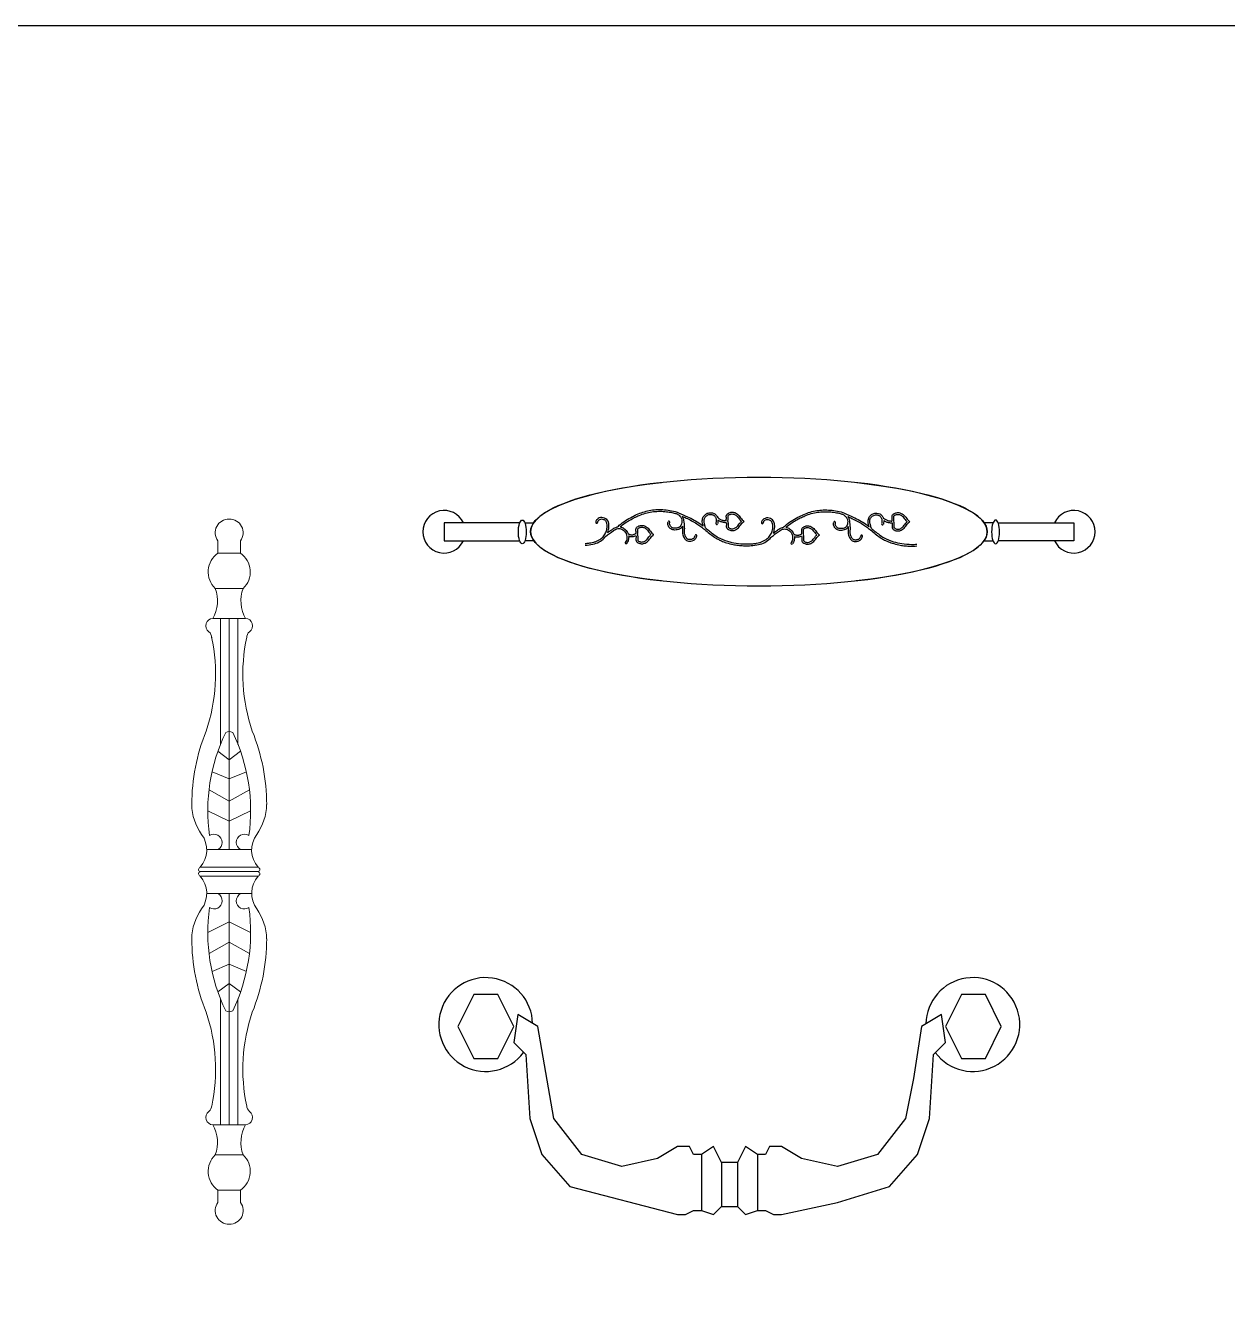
# Model space of a CAD drawing. Header units: millimetres. Extents: x -159345 to -158169, y -77510 to -76933.
# Drawn here: x -159029.7 to -158756.7, y -77221.9 to -76933.3 of the extents above; entities that cross this region are included whole.
import ezdxf

# ---------------------------------------------------------------- set-up
doc = ezdxf.new("R2010")
doc.units = ezdxf.units.MM
doc.header["$LTSCALE"] = 2
doc.header["$MEASUREMENT"] = 0
doc.layers.get('0').update_dxf_attribs({"linetype": 'CONTINUOUS'})
doc.layers.add('ZB_厨柜', color=7, linetype='CONTINUOUS')
doc.layers.add('标注', color=7, linetype='CONTINUOUS', lineweight=25)

# ---------------------------------------------------------------- blocks, each defined once
blk = doc.blocks.new('调花')
at = {"color": 4}
for centre, radius, start, end in [((6.44, 12.91), 0.501, 174.09443, 0.1746), ((47.46, 13.13), 0.503, 355.41578, 162.87645), ((74.62, 12.14), 0.503, 175.04509, 342.9694), ((23.08, 1.29), 0.5, 143.39539, 322.72274), ((62.82, 5.36), 0.5, 346.51908, 163.16391)]:
    blk.add_arc(centre, radius, start, end, dxfattribs=at)
for points, knots in [([(0, 1), (0.34, 1.03), (0.69, 1.05), (1.75, 1.14), (2.46, 1.22), (3.71, 1.42), (4.26, 1.54), (5.34, 1.84), (5.87, 2.03), (7.42, 2.68), (8.39, 3.24), (9.89, 4.48), (10.46, 5.11), (11.41, 6.54), (11.78, 7.34), (12.16, 8.62), (12.26, 9.06), (12.43, 10.21), (12.47, 10.94), (12.35, 12.12), (12.24, 12.58), (11.97, 13.22), (11.85, 13.44), (11.56, 13.81), (11.41, 13.96), (11.02, 14.24), (10.8, 14.36), (10.18, 14.61), (9.74, 14.69), (8.89, 14.69), (8.47, 14.6), (7.75, 14.28), (7.46, 14.05), (7.19, 13.68), (7.14, 13.6), (7.02, 13.36), (6.97, 13.2), (6.95, 13.04), (6.95, 13.02), (6.95, 12.96), (6.95, 12.94), (6.94, 12.91)], [0.074553, 0.074553, 0.074553, 0.074553, 1.114666, 1.114666, 3.343999, 3.343999, 5.111464, 5.111464, 6.87893, 6.87893, 10.413862, 10.413862, 13.306099, 13.306099, 16.198337, 16.198337, 17.603826, 17.603826, 19.782765, 19.782765, 21.448853, 21.448853, 22.479582, 22.479582, 23.459313, 23.459313, 24.439045, 24.439045, 26.03563, 26.03563, 27.632215, 27.632215, 29.228801, 29.228801, 29.652425, 29.652425, 30.499673, 30.499673, 30.620902, 30.620902, 30.703439, 30.703439, 30.703439, 30.703439]), ([(12.7, 7.06), (12.99, 7.81), (13.67, 10.37), (13.32, 14.52), (9.48, 16.07), (6.78, 15.18), (5.98, 13.63), (5.95, 13.02), (5.94, 12.96)], [15.312614, 15.312614, 15.312614, 15.312614, 17.683241, 22.927089, 25.872587, 28.874452, 30.539402, 30.703439, 30.703439, 30.703439, 30.703439]), ([(18.35, 10.37), (18.67, 10.67), (21.12, 12.96), (26.19, 16.07), (33.48, 19.27), (41.23, 20.49), (47.65, 19.89), (51.83, 18.95), (53.01, 18.37)], [2.392348, 2.392348, 2.392348, 2.392348, 3.718045, 12.459379, 20.009956, 27.539148, 35.557318, 39.66696, 39.66696, 39.66696, 39.66696]), ([(19.8, 10.34), (19.85, 10.4), (19.91, 10.45), (21.59, 11.93), (23.41, 13.16), (26.19, 14.73), (27.06, 15.19), (28.82, 16.06), (29.7, 16.46), (31.76, 17.32), (32.95, 17.74), (35.37, 18.42), (36.61, 18.68), (39.09, 19.04), (40.32, 19.15), (42.78, 19.2), (44, 19.15), (46.31, 18.94), (47.4, 18.79), (48.97, 18.52), (49.43, 18.43), (50.33, 18.23), (50.76, 18.12), (51.71, 17.81), (52.21, 17.6), (53.08, 17.08), (53.45, 16.77), (54.1, 15.99), (54.37, 15.54), (54.75, 14.58), (54.86, 14.09), (54.9, 13.08), (54.84, 12.58), (54.58, 11.71), (54.42, 11.34), (54.04, 10.71), (53.81, 10.44), (53.45, 10.15), (53.33, 10.07), (53.07, 9.93), (52.93, 9.87), (52.52, 9.72), (52.23, 9.66), (51.61, 9.56), (51.29, 9.54), (50.67, 9.54), (50.38, 9.56), (49.91, 9.65), (49.73, 9.7), (49.41, 9.83), (49.27, 9.91), (48.99, 10.09), (48.86, 10.19), (48.49, 10.55), (48.27, 10.84), (47.96, 11.46), (47.86, 11.78), (47.84, 12.16), (47.84, 12.25), (47.85, 12.45), (47.87, 12.56), (47.9, 12.81), (47.93, 12.95), (47.96, 13.09)], [3.452137, 3.452137, 3.452137, 3.452137, 3.687814, 3.687814, 10.458622, 10.458622, 13.435675, 13.435675, 16.412727, 16.412727, 20.308649, 20.308649, 24.204571, 24.204571, 28.035904, 28.035904, 31.867237, 31.867237, 35.220698, 35.220698, 36.611704, 36.611704, 38.00271, 38.00271, 39.833844, 39.833844, 41.664978, 41.664978, 43.496111, 43.496111, 45.327245, 45.327245, 47.158379, 47.158379, 48.52514, 48.52514, 49.891901, 49.891901, 50.514181, 50.514181, 51.136461, 51.136461, 52.193959, 52.193959, 53.246431, 53.246431, 54.298904, 54.298904, 55.081207, 55.081207, 55.758451, 55.758451, 56.435694, 56.435694, 57.790182, 57.790182, 59.144669, 59.144669, 59.56664, 59.56664, 59.988611, 59.988611, 60.432318, 60.432318, 60.432318, 60.432318]), ([(53.01, 18.37), (54.67, 17.6), (58.93, 15.82), (63.64, 13.21), (66.44, 11.14), (67.01, 10.69)], [0.351974, 0.351974, 0.351974, 0.351974, 5.923318, 14.199871, 16.388407, 16.388407, 16.388407, 16.388407]), ([(55.02, 16.36), (55.35, 15.83), (55.79, 14.79), (55.9, 13.68), (55.88, 13.2)], [42.475682, 42.475682, 42.475682, 42.475682, 44.303187, 45.75562, 45.75562, 45.75562, 45.75562]), ([(55.02, 16.36), (55.79, 16.03), (56.54, 15.7), (59.35, 14.4), (61.36, 13.33), (64.05, 11.61), (64.82, 11.08), (66.34, 9.96), (67.09, 9.37), (68.73, 8.06), (69.62, 7.32), (71.44, 5.87), (72.37, 5.14), (73.97, 4.06), (74.6, 3.67), (75.91, 2.96), (76.58, 2.63), (78.2, 1.93), (79.17, 1.59), (81.37, 0.88), (82.62, 0.55), (84.85, 0.09), (85.82, -0.06), (87.78, -0.28), (88.76, -0.35), (90.61, -0.42), (91.49, -0.43), (92.94, -0.41), (93.51, -0.39), (94.09, -0.35)], [3.022949, 3.022949, 3.022949, 3.022949, 5.5328, 5.5328, 12.440569, 12.440569, 15.338199, 15.338199, 18.235829, 18.235829, 21.685269, 21.685269, 25.134709, 25.134709, 27.269264, 27.269264, 29.403819, 29.403819, 32.367865, 32.367865, 36.130796, 36.130796, 38.994069, 38.994069, 41.857342, 41.857342, 44.434036, 44.434036, 46.099098, 46.099098, 46.099098, 46.099098]), ([(67.01, 10.69), (66.82, 11.28), (66.36, 12.66), (66.39, 14.91), (67.49, 16.92), (69.27, 18.2), (71.31, 18.44), (73.22, 18.02), (74.33, 17.05), (74.74, 16.34), (74.84, 16.14)], [0.035651, 0.035651, 0.035651, 0.035651, 1.874855, 4.409681, 6.50746, 8.529368, 10.738623, 12.46723, 14.278734, 14.937207, 14.937207, 14.937207, 14.937207]), ([(68.31, 9.68), (67.97, 10.88), (67.8, 11.49), (67.64, 12.02), (67.56, 12.32), (67.39, 13.28), (67.39, 13.95), (67.6, 14.87), (67.72, 15.17), (68.03, 15.74), (68.22, 16), (68.66, 16.47), (68.91, 16.68), (69.48, 17.03), (69.8, 17.15), (70.49, 17.32), (70.87, 17.35), (71.49, 17.32), (71.73, 17.3), (72.17, 17.21), (72.38, 17.14), (72.71, 17), (72.84, 16.92), (73.09, 16.75), (73.22, 16.65), (73.5, 16.39), (73.64, 16.21), (73.88, 15.83), (73.98, 15.62), (74.26, 14.87), (74.34, 14.27), (74.32, 13.46), (74.3, 13.24), (74.24, 12.77), (74.18, 12.48), (74.12, 12.18)], [0.106703, 0.106703, 0.106703, 0.106703, 0.78033, 0.78033, 1.852393, 1.852393, 4.188875, 4.188875, 5.408254, 5.408254, 6.627633, 6.627633, 7.847012, 7.847012, 9.204532, 9.204532, 10.562052, 10.562052, 11.424788, 11.424788, 12.287524, 12.287524, 12.917161, 12.917161, 13.546797, 13.546797, 14.461098, 14.461098, 15.375399, 15.375399, 17.486806, 17.486806, 18.22499, 18.22499, 19.151006, 19.151006, 19.151006, 19.151006]), ([(74.84, 16.14), (75.13, 15.73), (75.77, 14.93), (77.29, 14.23), (78.72, 13.86), (79.67, 13.82), (80, 13.81)], [0.335272, 0.335272, 0.335272, 0.335272, 1.822894, 3.380177, 5.221317, 6.227073, 6.227073, 6.227073, 6.227073]), ([(80.95, 13.4), (80.97, 13.55), (81, 13.71), (81.06, 14.12), (81.09, 14.37), (81.11, 14.79), (81.11, 14.93), (81.1, 15.22), (81.09, 15.35), (81.07, 15.74), (81.05, 15.97), (81.05, 16.3), (81.06, 16.41), (81.09, 16.53), (81.1, 16.56), (81.13, 16.63), (81.15, 16.67), (81.27, 16.83), (81.41, 16.96), (81.78, 17.21), (82, 17.32), (82.43, 17.49), (82.64, 17.55), (83.17, 17.63), (83.48, 17.63), (84.12, 17.55), (84.44, 17.47), (85, 17.23), (85.25, 17.09), (85.74, 16.75), (85.97, 16.54), (86.49, 16.02), (86.75, 15.69), (87.29, 14.97), (87.57, 14.57), (88.08, 13.94), (88.28, 13.71), (88.52, 13.46), (88.55, 13.43), (88.58, 13.4)], [0.174632, 0.174632, 0.174632, 0.174632, 0.621652, 0.621652, 1.30702, 1.30702, 1.654874, 1.654874, 2.002728, 2.002728, 2.721917, 2.721917, 3.297983, 3.297983, 3.647936, 3.647936, 3.997889, 3.997889, 4.863401, 4.863401, 5.728913, 5.728913, 6.594425, 6.594425, 7.83059, 7.83059, 9.066755, 9.066755, 10.153458, 10.153458, 11.240161, 11.240161, 12.653334, 12.653334, 14.066507, 14.066507, 14.871925, 14.871925, 14.982387, 14.982387, 14.982387, 14.982387]), ([(11.57, 4.99), (13.02, 6.01), (15.19, 7.8), (18.24, 9.64), (20.96, 9.2), (23.08, 7.29), (24, 4.25), (23.22, 2.31), (22.68, 1.58)], [0.786819, 0.786819, 0.786819, 0.786819, 6.226561, 8.936619, 11.303666, 13.994186, 17.59692, 20.047588, 20.047588, 20.047588, 20.047588]), ([(12.7, 7.06), (13.06, 7.34), (13.43, 7.61), (14.19, 8.19), (14.59, 8.48), (15.27, 8.95), (15.55, 9.14), (16.13, 9.51), (16.43, 9.69), (17.08, 10.01), (17.42, 10.15), (17.97, 10.3), (18.16, 10.34), (18.35, 10.37)], [2.940673, 2.940673, 2.940673, 2.940673, 4.296123, 4.296123, 5.713593, 5.713593, 6.665005, 6.665005, 7.616417, 7.616417, 8.542638, 8.542638, 9.004321, 9.004321, 9.004321, 9.004321]), ([(19.8, 10.34), (20.56, 10.22), (21.29, 9.93), (22.6, 9.07), (23.16, 8.48), (23.87, 7.38), (24.1, 6.92), (24.27, 6.44)], [10.162817, 10.162817, 10.162817, 10.162817, 12.042919, 12.042919, 14.100631, 14.100631, 15.384912, 15.384912, 15.384912, 15.384912]), ([(28.75, 6.66), (28.79, 6.96), (28.88, 7.89), (28.49, 9.66), (30.34, 10.99), (32.23, 11.31), (34.34, 10.8), (36.22, 9.12), (37.38, 7.2), (38.45, 6.27), (38.83, 6.01), (38.88, 5.98)], [0.697078, 0.697078, 0.697078, 0.697078, 1.601827, 3.506317, 5.609318, 7.436503, 9.2455, 11.910396, 14.752319, 15.940506, 16.122764, 16.122764, 16.122764, 16.122764]), ([(29.65, 5.98), (29.68, 6.13), (29.71, 6.28), (29.77, 6.69), (29.8, 6.95), (29.81, 7.36), (29.82, 7.5), (29.81, 7.79), (29.8, 7.93), (29.77, 8.31), (29.75, 8.54), (29.75, 8.87), (29.77, 8.98), (29.79, 9.1), (29.8, 9.13), (29.84, 9.2), (29.86, 9.24), (29.98, 9.4), (30.12, 9.54), (30.48, 9.78), (30.7, 9.89), (31.14, 10.06), (31.35, 10.12), (31.87, 10.2), (32.19, 10.21), (32.83, 10.12), (33.15, 10.04), (33.71, 9.8), (33.96, 9.66), (34.44, 9.32), (34.68, 9.11), (35.19, 8.59), (35.46, 8.26), (36, 7.54), (36.28, 7.14), (36.78, 6.52), (36.98, 6.29), (37.23, 6.04), (37.26, 6.01), (37.29, 5.98)], [0.174632, 0.174632, 0.174632, 0.174632, 0.621652, 0.621652, 1.30702, 1.30702, 1.654874, 1.654874, 2.002728, 2.002728, 2.721917, 2.721917, 3.297983, 3.297983, 3.647936, 3.647936, 3.997889, 3.997889, 4.863401, 4.863401, 5.728913, 5.728913, 6.594425, 6.594425, 7.83059, 7.83059, 9.066755, 9.066755, 10.153458, 10.153458, 11.240161, 11.240161, 12.653334, 12.653334, 14.066507, 14.066507, 14.871925, 14.871925, 14.982387, 14.982387, 14.982387, 14.982387]), ([(55.19, 10.69), (54.89, 10.15), (53.93, 8.98), (51.57, 8.43), (49.1, 8.61), (47.36, 10.13), (46.71, 11.87), (46.91, 12.91), (46.98, 13.28)], [48.32275, 48.32275, 48.32275, 48.32275, 50.116936, 52.718699, 55.20834, 57.27498, 59.304814, 60.432318, 60.432318, 60.432318, 60.432318]), ([(55.87, 13.25), (56.25, 11.16), (56.18, 10.31), (56.27, 9.57), (56.23, 9.24), (56.17, 8.57), (56.15, 8.25), (56.13, 7.58), (56.14, 7.25), (56.2, 6.66), (56.25, 6.4), (56.39, 5.87), (56.48, 5.61), (56.71, 5.09), (56.84, 4.84), (57.14, 4.35), (57.29, 4.14), (57.6, 3.79), (57.76, 3.65), (57.99, 3.5), (58.06, 3.46), (58.24, 3.39), (58.34, 3.36), (58.77, 3.25), (59.17, 3.23), (59.75, 3.26), (59.93, 3.28), (60.25, 3.33), (60.4, 3.36), (60.75, 3.46), (60.93, 3.53), (61.27, 3.72), (61.44, 3.84), (61.71, 4.11), (61.83, 4.25), (62.01, 4.52), (62.07, 4.65), (62.2, 5), (62.27, 5.24), (62.34, 5.5)], [0, 0, 0, 0, 1.165611, 1.165611, 2.190781, 2.190781, 3.215951, 3.215951, 4.352263, 4.352263, 5.325176, 5.325176, 6.298088, 6.298088, 7.300345, 7.300345, 8.206375, 8.206375, 9.112405, 9.112405, 9.570913, 9.570913, 10.02942, 10.02942, 11.438047, 11.438047, 12.018612, 12.018612, 12.599176, 12.599176, 13.445044, 13.445044, 14.290912, 14.290912, 15.034228, 15.034228, 15.705027, 15.705027, 16.533805, 16.533805, 16.533805, 16.533805]), ([(68.31, 9.68), (69.02, 9.1), (71.34, 7.21), (75.21, 4.14), (80.53, 2.08), (85.78, 0.81), (90.25, 0.55), (93.09, 0.59), (94.09, 0.65)], [18.036754, 18.036754, 18.036754, 18.036754, 20.782406, 26.996073, 32.758061, 37.699349, 43.159614, 46.165682, 46.165682, 46.165682, 46.165682]), ([(75.31, 14.17), (75.34, 13.75), (75.3, 13.01), (75.16, 12.29), (75.11, 11.99)], [16.962924, 16.962924, 16.962924, 16.962924, 18.21912, 19.151006, 19.151006, 19.151006, 19.151006]), ([(75.31, 14.17), (75.39, 14.12), (75.46, 14.07), (75.7, 13.91), (75.87, 13.81), (76.29, 13.6), (76.53, 13.5), (77.01, 13.32), (77.26, 13.24), (77.76, 13.09), (78.02, 13.03), (78.5, 12.93), (78.72, 12.9), (79.16, 12.85), (79.38, 12.84), (79.7, 12.82), (79.82, 12.82), (80.03, 12.81)], [1.925475, 1.925475, 1.925475, 1.925475, 2.13396, 2.13396, 2.611035, 2.611035, 3.28256, 3.28256, 3.984925, 3.984925, 4.68729, 4.68729, 5.272582, 5.272582, 5.857873, 5.857873, 6.195776, 6.195776, 6.195776, 6.195776]), ([(80.95, 13.4), (80.97, 13.25), (81, 13.1), (81.06, 12.69), (81.09, 12.43), (81.11, 12.02), (81.11, 11.87), (81.1, 11.59), (81.09, 11.45), (81.07, 11.06), (81.05, 10.84), (81.05, 10.51), (81.06, 10.4), (81.09, 10.28), (81.1, 10.25), (81.13, 10.18), (81.15, 10.14), (81.27, 9.98), (81.41, 9.84), (81.78, 9.6), (82, 9.49), (82.43, 9.32), (82.64, 9.26), (83.17, 9.18), (83.48, 9.17), (84.12, 9.25), (84.44, 9.34), (85, 9.57), (85.25, 9.72), (85.74, 10.06), (85.97, 10.26), (86.49, 10.79), (86.75, 11.12), (87.3, 11.85), (87.58, 12.24), (88.1, 12.89), (88.32, 13.14), (88.57, 13.39), (88.58, 13.4), (88.58, 13.4)], [0.174632, 0.174632, 0.174632, 0.174632, 0.621653, 0.621653, 1.30702, 1.30702, 1.654873, 1.654873, 2.002727, 2.002727, 2.721916, 2.721916, 3.297982, 3.297982, 3.647935, 3.647935, 3.997888, 3.997888, 4.863402, 4.863402, 5.728916, 5.728916, 6.59443, 6.59443, 7.830728, 7.830728, 9.067026, 9.067026, 10.151265, 10.151265, 11.235505, 11.235505, 12.65661, 12.65661, 14.077715, 14.077715, 14.954443, 14.954443, 14.984114, 14.984114, 14.984114, 14.984114]), ([(0, 0), (1.44, 0.11), (5.31, 0.4), (9.52, 2.44), (11.33, 4.64), (11.57, 4.99)], [0, 0, 0, 0, 4.352817, 11.667196, 12.956795, 12.956795, 12.956795, 12.956795]), ([(24.58, 5.2), (24.65, 4.77), (24.66, 4.34), (24.57, 3.21), (24.37, 2.52), (23.88, 1.57), (23.69, 1.27), (23.48, 0.98)], [16.454967, 16.454967, 16.454967, 16.454967, 17.517162, 17.517162, 19.223573, 19.223573, 20.047588, 20.047588, 20.047588, 20.047588]), ([(24.27, 6.44), (24.35, 6.4), (24.43, 6.36), (24.66, 6.25), (24.8, 6.19), (25.09, 6.08), (25.24, 6.03), (25.69, 5.91), (26, 5.86), (26.49, 5.84), (26.69, 5.85), (27.01, 5.9), (27.14, 5.93), (27.42, 6.02), (27.56, 6.07), (27.88, 6.21), (28.06, 6.29), (28.75, 6.66)], [0.32284, 0.32284, 0.32284, 0.32284, 0.618782, 0.618782, 1.177065, 1.177065, 1.735347, 1.735347, 2.851911, 2.851911, 3.616096, 3.616096, 4.181026, 4.181026, 4.745956, 4.745956, 5.358917, 5.358917, 5.358917, 5.358917]), ([(24.58, 5.2), (25.44, 4.87), (26.91, 4.68), (28.16, 5.23), (28.73, 5.45)], [1.174461, 1.174461, 1.174461, 1.174461, 3.878205, 5.271989, 5.271989, 5.271989, 5.271989]), ([(28.73, 5.45), (28.78, 5.1), (28.89, 4.12), (28.49, 2.29), (30.34, 0.96), (32.23, 0.64), (34.34, 1.15), (36.22, 2.83), (37.38, 4.75), (38.45, 5.69), (38.83, 5.94), (38.88, 5.98)], [0.537259, 0.537259, 0.537259, 0.537259, 1.601827, 3.506317, 5.609318, 7.436503, 9.2455, 11.910396, 14.752319, 15.940506, 16.122142, 16.122142, 16.122142, 16.122142]), ([(29.65, 5.98), (29.68, 5.83), (29.71, 5.67), (29.77, 5.26), (29.8, 5), (29.81, 4.59), (29.82, 4.45), (29.81, 4.16), (29.8, 4.03), (29.77, 3.64), (29.75, 3.41), (29.75, 3.08), (29.77, 2.97), (29.79, 2.85), (29.8, 2.82), (29.84, 2.75), (29.86, 2.71), (29.98, 2.55), (30.12, 2.42), (30.48, 2.17), (30.7, 2.06), (31.14, 1.89), (31.35, 1.83), (31.87, 1.75), (32.19, 1.75), (32.83, 1.83), (33.15, 1.91), (33.71, 2.15), (33.96, 2.29), (34.44, 2.63), (34.68, 2.84), (35.19, 3.36), (35.46, 3.69), (36.01, 4.42), (36.28, 4.81), (36.81, 5.46), (37.03, 5.71), (37.28, 5.96), (37.28, 5.97), (37.29, 5.98)], [0.174632, 0.174632, 0.174632, 0.174632, 0.621653, 0.621653, 1.30702, 1.30702, 1.654873, 1.654873, 2.002727, 2.002727, 2.721916, 2.721916, 3.297982, 3.297982, 3.647935, 3.647935, 3.997888, 3.997888, 4.863402, 4.863402, 5.728916, 5.728916, 6.59443, 6.59443, 7.830728, 7.830728, 9.067026, 9.067026, 10.151265, 10.151265, 11.235505, 11.235505, 12.65661, 12.65661, 14.077715, 14.077715, 14.954443, 14.954443, 14.984114, 14.984114, 14.984114, 14.984114])]:
    blk.add_open_spline(points, degree=3, knots=knots, dxfattribs=at)
for points in [[(80, 13.81), (80.11, 15), (80.16, 16.9), (81.74, 18.29), (83.53, 18.62), (85.29, 18.19), (87.36, 16.52), (89.12, 14.28), (90.02, 13.51), (90.17, 13.4)], [(55.19, 10.69), (55.21, 9.09), (55.21, 6.51), (56.18, 4.01), (57.45, 2.66), (59.92, 2.28), (61.53, 2.72), (62.92, 4.13), (63.31, 5.24)], [(80.03, 12.81), (80.11, 11.81), (80.16, 9.91), (81.74, 8.52), (83.53, 8.19), (85.29, 8.61), (87.36, 10.29), (89.12, 12.52), (90.02, 13.3), (90.17, 13.4)]]:
    blk.add_spline(points, degree=3, dxfattribs=at)
blk = doc.blocks.new('A$C2118703F')
at = {"layer": 'ZB_厨柜', "color": 253}
for points in [[(22.02, 10.36), (4.83, 10.36), (4.83, 14.45), (21.98, 14.45)], [(25.21, 14.45), (23.19, 14.45)], [(127.42, 14.45), (129.44, 14.45)], [(130.62, 10.36), (147.81, 10.36), (147.81, 14.45), (130.66, 14.45)], [(23.16, 10.36), (25.19, 10.36)], [(129.48, 10.36), (127.44, 10.36)]]:
    blk.add_lwpolyline(points, dxfattribs=at)
for centre, start, end in [((4.83, 12.41), 25.0623, 334.9377), ((147.81, 12.41), 205.0623, 154.9377)]:
    blk.add_arc(centre, 4.83, start, end, dxfattribs=at)
for start_param, end_param in [(5.152726, 7.421904), (8.295533, 10.555237)]:
    blk.add_ellipse((76.32, 12.39), major_axis=(-51.84, 0), ratio=0.236691, start_param=start_param, end_param=end_param, dxfattribs=at)
for centre, major_axis, ratio in [((76.32, 12.39), (-51.84, 0), 0.239076), ((130.05, 12.46), (0, 2.7), 0.333356)]:
    blk.add_ellipse(centre, major_axis=major_axis, ratio=ratio, dxfattribs=at)
at = {"layer": 'ZB_厨柜', "color": 253, "extrusion": (0, 0, -1)}
blk.add_ellipse((22.59, 12.46), major_axis=(0, 2.7), ratio=0.333356, dxfattribs=at)
at = {"color": 4, "xscale": 0.4000000000039184, "yscale": 0.4000000000039184, "zscale": 0.4000000000039184, "rotation": 180.0710730832582}
for p in [(78.11, 15.55), (115.75, 15.46)]:
    blk.add_blockref('调花', p, dxfattribs=at)
blk = doc.blocks.new('yuju i')
at = {"color": 4, "ltscale": 5}
for p, q in [((-152667.19, -85632.27), (-152670.82, -85639.54)), ((-152661.74, -85632.27), (-152667.19, -85632.27)), ((-152658.11, -85639.54), (-152661.74, -85632.27)), ((-152556.47, -85632.27), (-152560.1, -85639.54)), ((-152551.03, -85632.27), (-152556.47, -85632.27)), ((-152547.4, -85639.54), (-152551.03, -85632.27)), ((-152657.2, -85636.81), (-152658.11, -85643.16)), ((-152657.2, -85636.81), (-152657.2, -85636.81)), ((-152652.67, -85639.54), (-152657.2, -85636.81)), ((-152561.01, -85636.81), (-152565.54, -85639.54)), ((-152560.1, -85643.16), (-152561.01, -85636.81)), ((-152670.82, -85639.54), (-152667.19, -85646.79)), ((-152661.74, -85646.79), (-152658.11, -85639.54)), ((-152658.11, -85639.54), (-152658.11, -85639.54)), ((-152649.04, -85660.41), (-152652.67, -85639.54)), ((-152565.54, -85639.54), (-152567.36, -85651.34)), ((-152560.1, -85639.54), (-152556.47, -85646.79)), ((-152551.03, -85646.79), (-152547.4, -85639.54)), ((-152547.4, -85639.54), (-152547.4, -85639.54)), ((-152658.11, -85643.16), (-152655.4, -85645.89)), ((-152562.83, -85645.89), (-152560.1, -85643.16)), ((-152667.19, -85646.79), (-152661.74, -85646.79)), ((-152655.4, -85645.89), (-152654.49, -85660.41)), ((-152563.74, -85660.41), (-152562.83, -85645.89)), ((-152556.47, -85646.79), (-152551.03, -85646.79)), ((-152567.36, -85651.34), (-152569.18, -85660.41)), ((-152654.49, -85660.41), (-152651.76, -85668.58)), ((-152642.69, -85668.58), (-152649.04, -85660.41)), ((-152569.18, -85660.41), (-152575.53, -85668.58)), ((-152565.54, -85665.86), (-152563.74, -85660.41)), ((-152620.9, -85666.76), (-152625.45, -85669.49)), ((-152618.18, -85666.76), (-152620.9, -85666.76)), ((-152617.27, -85668.58), (-152618.18, -85666.76)), ((-152612.74, -85666.76), (-152615.46, -85668.58)), ((-152610.92, -85670.4), (-152612.74, -85666.76)), ((-152605.48, -85666.76), (-152607.29, -85670.4)), ((-152602.76, -85668.58), (-152605.48, -85666.76)), ((-152600.04, -85666.76), (-152600.94, -85668.58)), ((-152597.31, -85666.76), (-152600.04, -85666.76)), ((-152592.78, -85669.49), (-152597.31, -85666.76)), ((-152566.45, -85668.58), (-152565.54, -85665.86)), ((-152651.76, -85668.58), (-152645.41, -85675.84)), ((-152633.61, -85671.3), (-152642.69, -85668.58)), ((-152625.45, -85669.49), (-152633.61, -85671.3)), ((-152615.46, -85668.58), (-152617.27, -85668.58)), ((-152615.46, -85668.58), (-152615.46, -85681.29)), ((-152610.92, -85670.4), (-152610.92, -85680.38)), ((-152607.29, -85670.4), (-152610.92, -85670.4)), ((-152607.29, -85670.4), (-152607.29, -85680.38)), ((-152602.76, -85668.58), (-152602.76, -85681.29)), ((-152600.94, -85668.58), (-152602.76, -85668.58)), ((-152584.61, -85671.3), (-152592.78, -85669.49)), ((-152575.53, -85668.58), (-152584.61, -85671.3)), ((-152572.81, -85675.84), (-152566.45, -85668.58)), ((-152645.41, -85675.84), (-152620.9, -85682.19)), ((-152584.61, -85679.47), (-152572.81, -85675.84)), ((-152597.31, -85682.19), (-152584.61, -85679.47)), ((-152620.9, -85682.19), (-152619.09, -85682.19)), ((-152619.09, -85682.19), (-152617.27, -85681.29)), ((-152617.27, -85681.29), (-152615.46, -85681.29)), ((-152615.46, -85681.29), (-152612.74, -85682.19)), ((-152612.74, -85682.19), (-152610.92, -85680.38)), ((-152610.92, -85680.38), (-152607.29, -85680.38)), ((-152607.29, -85680.38), (-152605.48, -85682.19)), ((-152605.48, -85682.19), (-152602.76, -85681.29)), ((-152602.76, -85681.29), (-152600.94, -85681.29)), ((-152600.94, -85681.29), (-152599.13, -85682.19)), ((-152599.13, -85682.19), (-152597.31, -85682.19))]:
    blk.add_line(p, q, dxfattribs=at)
for centre, start, end in [((-152664.48, -85639.07), 1.1906, 323.6347), ((-152553.86, -85639.07), 216.8154, 179.2135)]:
    blk.add_arc(centre, 10.65, start, end, dxfattribs=at)
blk = doc.blocks.new('y6y7')
at = {"layer": '标注', "color": 7, "lineweight": 5}
for p, q in [((78411.84, -37299.5), (78411.84, -37296.68)), ((78416.96, -37299.5), (78416.96, -37296.68)), ((78414.4, -37299.5), (78411.84, -37299.5)), ((78414.4, -37299.5), (78416.96, -37299.5)), ((78411.24, -37307.5), (78414.4, -37307.5)), ((78417.56, -37307.5), (78414.4, -37307.5)), ((78410.7, -37314.33), (78414.4, -37314.33)), ((78418.1, -37314.33), (78414.4, -37314.33)), ((78414.4, -37371.78), (78407.8, -37371.78)), ((78414.4, -37371.78), (78407.8, -37371.78)), ((78414.4, -37370.78), (78407.84, -37370.78)), ((78414.4, -37370.78), (78420.97, -37370.78)), ((78414.4, -37371.78), (78421, -37371.78)), ((78414.4, -37371.78), (78421, -37371.78)), ((78414.4, -37372.78), (78407.84, -37372.78)), ((78414.4, -37372.78), (78420.97, -37372.78)), ((78410.7, -37429.23), (78414.4, -37429.23)), ((78418.11, -37429.23), (78414.4, -37429.23)), ((78411.24, -37436.07), (78414.4, -37436.07)), ((78417.56, -37436.07), (78414.4, -37436.07)), ((78414.4, -37444.07), (78411.85, -37444.07)), ((78411.85, -37444.07), (78411.85, -37446.89)), ((78414.4, -37444.07), (78416.96, -37444.07)), ((78416.96, -37444.07), (78416.96, -37446.89))]:
    blk.add_line(p, q, dxfattribs=at)
at = {"layer": '标注', "color": 1, "lineweight": 5}
for p, q in [((78412.42, -37314.33), (78412.42, -37342.89)), ((78414.4, -37314.33), (78414.4, -37339.97)), ((78416.39, -37314.33), (78416.39, -37342.89)), ((78412.42, -37429.23), (78412.42, -37400.67)), ((78416.39, -37429.23), (78416.39, -37400.67)), ((78414.4, -37429.23), (78414.4, -37403.6))]:
    blk.add_line(p, q, dxfattribs=at)
at = {"layer": '标注', "color": 2, "lineweight": 5}
for p, q in [((78414.4, -37339.97), (78414.4, -37366.78)), ((78414.4, -37346.4), (78411.83, -37344.47)), ((78414.4, -37346.4), (78416.98, -37344.47)), ((78414.4, -37350.75), (78410.51, -37349.11)), ((78414.4, -37350.75), (78418.3, -37349.11)), ((78414.4, -37355.75), (78409.82, -37353.2)), ((78414.4, -37355.75), (78418.99, -37353.2)), ((78414.4, -37360.35), (78409.54, -37357.99)), ((78414.4, -37360.35), (78419.27, -37357.99)), ((78414.4, -37366.78), (78409.31, -37366.78)), ((78414.4, -37366.78), (78419.5, -37366.78)), ((78414.4, -37376.78), (78409.31, -37376.78)), ((78414.4, -37376.78), (78419.5, -37376.78)), ((78414.4, -37403.6), (78414.4, -37376.78)), ((78414.4, -37383.21), (78409.54, -37385.58)), ((78414.4, -37383.21), (78419.27, -37385.58)), ((78414.4, -37387.81), (78409.82, -37390.36)), ((78414.4, -37387.81), (78418.99, -37390.36)), ((78414.4, -37392.81), (78410.51, -37394.46)), ((78414.4, -37392.81), (78418.3, -37394.46)), ((78414.4, -37397.17), (78411.83, -37399.09)), ((78414.4, -37397.17), (78416.98, -37399.09))]:
    blk.add_line(p, q, dxfattribs=at)
at = {"layer": '标注', "color": 7, "lineweight": 5}
for centre, radius, start, end in [((78414.28, -37294.84), 3.06, 87.7357, 217.0762), ((78414.52, -37294.84), 3.06, 322.9263, 92.2667), ((78414.79, -37303.74), 5.17, 124.7525, 226.6525), ((78414.02, -37303.74), 5.17, 313.35, 55.2499), ((78403.48, -37310.32), 8.26, 330.9365, 20.0049), ((78425.32, -37310.32), 8.26, 159.9976, 209.066), ((78410.72, -37315.96), 1.63, 90.6089, 236.0231), ((78418.09, -37315.96), 1.63, 303.9794, 89.3935), ((78371.02, -37326.95), 40.28, 341.2382, 12.0238), ((78408.34, -37318.8), 2.09, 3.1584, 45.3565), ((78457.78, -37326.95), 40.28, 167.9786, 198.7643), ((78420.46, -37318.8), 2.09, 134.6459, 176.8441), ((78450.62, -37356.66), 44.72, 157.9933, 179.8598), ((78378.19, -37356.66), 44.72, 0.1426, 22.0091), ((78417.97, -37356.33), 12.07, 181.0484, 215.4363), ((78410.83, -37356.33), 12.07, 324.5661, 358.9541), ((78403.36, -37366.87), 5.95, 318.8168, 36.5516), ((78425.44, -37366.87), 5.95, 143.4508, 221.1857), ((78407.97, -37371.29), 0.524, 105.3004, 250.8308), ((78407.97, -37372.28), 0.524, 109.1716, 254.7021), ((78420.83, -37371.29), 0.524, 289.1716, 74.7021), ((78420.83, -37372.28), 0.524, 285.3004, 70.8308), ((78403.36, -37376.7), 5.95, 323.4508, 41.1857), ((78425.45, -37376.7), 5.95, 138.8168, 216.5516), ((78417.97, -37387.24), 12.07, 144.5661, 178.9541), ((78410.83, -37387.24), 12.07, 1.0484, 35.4363), ((78450.62, -37386.9), 44.72, 180.1426, 202.0091), ((78378.19, -37386.91), 44.72, 337.9933, 359.8598), ((78371.03, -37416.62), 40.28, 347.9786, 18.7643), ((78457.78, -37416.62), 40.28, 161.2382, 192.0238), ((78410.72, -37427.61), 1.63, 123.9794, 269.3935), ((78408.34, -37424.77), 2.09, 314.6459, 356.8441), ((78418.09, -37427.6), 1.63, 270.6089, 56.0231), ((78420.47, -37424.77), 2.09, 183.1584, 225.3565), ((78403.48, -37433.24), 8.26, 339.9976, 29.066), ((78425.32, -37433.24), 8.26, 150.9365, 200.0049), ((78414.79, -37439.82), 5.17, 133.35, 235.2499), ((78414.02, -37439.82), 5.17, 304.7525, 46.6525), ((78414.28, -37448.73), 3.06, 142.9263, 272.2667), ((78414.53, -37448.73), 3.06, 267.7357, 37.0762)]:
    blk.add_arc(centre, radius, start, end, dxfattribs=at)
at = {"layer": '标注', "color": 2, "lineweight": 5}
for centre, radius, start, end in [((78450.52, -37357.99), 40.98, 154.2305, 187.8848), ((78414.4, -37341.6), 1.64, 61.067, 118.9354), ((78378.29, -37357.99), 40.98, 352.1176, 25.772), ((78410.94, -37365.16), 1.86, 299.482, 123.1557), ((78417.87, -37365.16), 1.86, 56.8467, 240.5205), ((78410.94, -37378.4), 1.86, 236.8467, 60.5205), ((78417.87, -37378.4), 1.86, 119.482, 303.1557), ((78450.52, -37385.58), 40.98, 172.1176, 205.772), ((78378.29, -37385.58), 40.98, 334.2305, 7.8848), ((78414.4, -37401.96), 1.64, 241.067, 298.9354)]:
    blk.add_arc(centre, radius, start, end, dxfattribs=at)

msp = doc.modelspace()

# ---------------------------------------------------------------- linework, layer by layer
at = {"layer": '标注', "color": 7}
msp.add_lwpolyline([(-159344.51, -76933.35), (-158169.01, -76933.35), (-158169.01, -77510.43), (-159344.51, -77510.43)], close=True, dxfattribs=at)

# ---------------------------------------------------------------- block references
at = {"layer": 'ZB_厨柜', "color": 0, "rotation": 180}
msp.add_blockref('A$C2118703F', (-158786.82, -77035.87), dxfattribs=at)
at = {"layer": '标注', "color": 0}
for name, p in [('y6y7', (-237397.83, -39753.65)), ('yuju i', (-6260.7, 8478.93))]:
    msp.add_blockref(name, p, dxfattribs=at)

doc.saveas('drawing.dxf')
